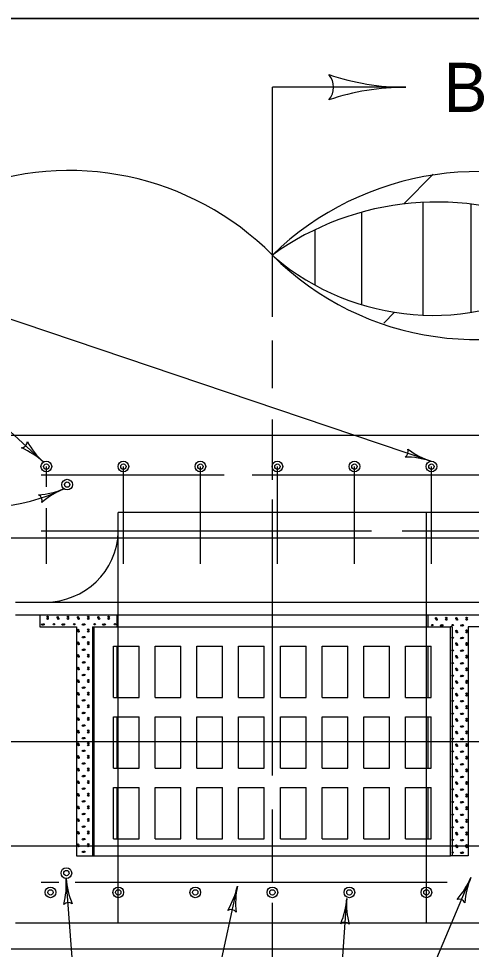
# Model space of a CAD drawing. Extents: x 1007 to 1035.5, y 1000.5 to 1021.5.
# Drawn here: x 1010.274 to 1012.479, y 1016.968 to 1021.5 of the extents above; entities that cross this region are included whole.
import ezdxf

# ---------------------------------------------------------------- set-up
doc = ezdxf.new("R2010")
doc.units = 0
for name, color, linetype in [('Level 1', 7, 'Continuous'), ('Level 10', 7, 'Continuous'), ('Level 11', 7, 'Continuous'), ('Level 5', 7, 'Continuous')]:
    doc.layers.add(name, color=color, linetype=linetype)

msp = doc.modelspace()

# ---------------------------------------------------------------- linework, layer by layer
at = {"layer": 'Level 1'}
for p, q in [((1012.1597, 1021.1657), (1011.5097, 1021.1657)), ((1011.5097, 1020.048), (1011.5097, 1021.1657)), ((1012.1513, 1020.6001), (1012.293, 1020.7418)), ((1012.2418, 1020.6072), (1012.2418, 1020.0563)), ((1012.4767, 1020.5969), (1012.4767, 1020.0696)), ((1011.9442, 1020.56), (1011.9442, 1020.107)), ((1011.7158, 1020.4735), (1011.7158, 1020.2034)), ((1009.2968, 1020.3518), (1010.3948, 1019.3406)), ((1012.281, 1019.3448), (1009.2968, 1020.3518)), ((1012.0518, 1020.0178), (1012.1042, 1020.0701)), ((1011.5097, 1019.6998), (1011.5097, 1019.9319)), ((1011.5097, 1019.2549), (1011.5097, 1019.5475)), ((1013.8847, 1019.4698), (1009.1347, 1019.4698)), ((1010.4092, 1019.2203), (1010.4092, 1019.3189)), ((1010.7842, 1018.8448), (1010.7842, 1019.3189)), ((1011.1592, 1018.8448), (1011.1592, 1019.3189)), ((1011.5342, 1018.8448), (1011.5342, 1019.3189)), ((1011.9092, 1018.8448), (1011.9092, 1019.3189)), ((1012.2842, 1018.8448), (1012.2842, 1019.3189)), ((1011.2747, 1019.2775), (1010.3847, 1019.2775)), ((1013.1362, 1019.2775), (1011.412, 1019.2775)), ((1011.5097, 1017.8138), (1011.5097, 1019.1582)), ((1010.4092, 1018.8448), (1010.4092, 1019.117)), ((1010.7597, 1017.0948), (1010.7597, 1019.0948)), ((1018.2597, 1019.0948), (1010.7597, 1019.0948)), ((1012.2597, 1017.0948), (1012.2597, 1019.0948)), ((1011.9918, 1019.0041), (1010.3847, 1019.0041)), ((1013.6023, 1019.0041), (1012.1412, 1019.0041)), ((1013.8847, 1018.9698), (1009.1347, 1018.9698)), ((1018.7597, 1018.6573), (1010.2597, 1018.6573)), ((1018.7597, 1018.5948), (1010.2597, 1018.5948)), ((1010.3768, 1018.5948), (1010.3768, 1018.5382)), ((1010.7518, 1018.5948), (1010.7518, 1018.5382)), ((1012.2673, 1018.5948), (1012.2673, 1018.5382)), ((1010.3768, 1018.5382), (1010.5565, 1018.5382)), ((1010.5565, 1018.5382), (1010.5565, 1017.4228)), ((1010.6347, 1018.5382), (1010.6347, 1017.4228)), ((1010.6347, 1018.5382), (1010.6423, 1018.5382)), ((1010.6423, 1018.5382), (1012.3768, 1018.5382)), ((1010.6423, 1017.4228), (1010.6423, 1018.5382)), ((1012.3768, 1017.4228), (1012.3768, 1018.5382)), ((1012.3847, 1018.5382), (1012.3768, 1018.5382)), ((1012.3847, 1018.5382), (1012.3847, 1017.4228)), ((1012.4627, 1018.5382), (1012.4627, 1017.4228)), ((1012.6423, 1018.5382), (1012.4627, 1018.5382)), ((1010.7362, 1018.1944), (1010.7362, 1018.4444)), ((1010.7362, 1018.4444), (1010.8612, 1018.4444)), ((1010.7518, 1018.4444), (1010.7518, 1018.1944)), ((1010.8612, 1018.1944), (1010.8612, 1018.4444)), ((1010.9393, 1018.1944), (1010.9393, 1018.4444)), ((1010.9393, 1018.4444), (1011.0643, 1018.4444)), ((1011.0643, 1018.1944), (1011.0643, 1018.4444)), ((1011.1423, 1018.1944), (1011.1423, 1018.4444)), ((1011.1423, 1018.4444), (1011.2673, 1018.4444)), ((1011.2673, 1018.1944), (1011.2673, 1018.4444)), ((1011.3455, 1018.1944), (1011.3455, 1018.4444)), ((1011.3455, 1018.4444), (1011.4705, 1018.4444)), ((1011.4705, 1018.1944), (1011.4705, 1018.4444)), ((1011.5487, 1018.1944), (1011.5487, 1018.4444)), ((1011.5487, 1018.4444), (1011.6737, 1018.4444)), ((1011.6737, 1018.1944), (1011.6737, 1018.4444)), ((1011.7518, 1018.1944), (1011.7518, 1018.4444)), ((1011.7518, 1018.4444), (1011.8768, 1018.4444)), ((1011.8768, 1018.1944), (1011.8768, 1018.4444)), ((1011.9548, 1018.1944), (1011.9548, 1018.4444)), ((1011.9548, 1018.4444), (1012.0798, 1018.4444)), ((1012.0798, 1018.1944), (1012.0798, 1018.4444)), ((1012.158, 1018.1944), (1012.158, 1018.4444)), ((1012.158, 1018.4444), (1012.283, 1018.4444)), ((1012.2673, 1018.4444), (1012.2673, 1018.1944)), ((1012.283, 1018.1944), (1012.283, 1018.4444)), ((1010.7362, 1018.1944), (1010.8612, 1018.1944)), ((1010.9393, 1018.1944), (1011.0643, 1018.1944)), ((1011.1423, 1018.1944), (1011.2673, 1018.1944)), ((1011.3455, 1018.1944), (1011.4705, 1018.1944)), ((1011.5487, 1018.1944), (1011.6737, 1018.1944)), ((1011.7518, 1018.1944), (1011.8768, 1018.1944)), ((1011.9548, 1018.1944), (1012.0798, 1018.1944)), ((1012.158, 1018.1944), (1012.283, 1018.1944)), ((1010.7362, 1017.8507), (1010.7362, 1018.1007)), ((1010.7362, 1018.1007), (1010.8612, 1018.1007)), ((1010.7518, 1018.1007), (1010.7518, 1017.8507)), ((1010.8612, 1017.8507), (1010.8612, 1018.1007)), ((1010.9393, 1017.8507), (1010.9393, 1018.1007)), ((1010.9393, 1018.1007), (1011.0643, 1018.1007)), ((1011.0643, 1017.8507), (1011.0643, 1018.1007)), ((1011.1423, 1017.8507), (1011.1423, 1018.1007)), ((1011.1423, 1018.1007), (1011.2673, 1018.1007)), ((1011.2673, 1017.8507), (1011.2673, 1018.1007)), ((1011.3455, 1017.8507), (1011.3455, 1018.1007)), ((1011.3455, 1018.1007), (1011.4705, 1018.1007)), ((1011.4705, 1017.8507), (1011.4705, 1018.1007)), ((1011.5487, 1017.8507), (1011.5487, 1018.1007)), ((1011.5487, 1018.1007), (1011.6737, 1018.1007)), ((1011.6737, 1017.8507), (1011.6737, 1018.1007)), ((1011.7518, 1017.8507), (1011.7518, 1018.1007)), ((1011.7518, 1018.1007), (1011.8768, 1018.1007)), ((1011.8768, 1017.8507), (1011.8768, 1018.1007)), ((1011.9548, 1017.8507), (1011.9548, 1018.1007)), ((1011.9548, 1018.1007), (1012.0798, 1018.1007)), ((1012.0798, 1017.8507), (1012.0798, 1018.1007)), ((1012.158, 1017.8507), (1012.158, 1018.1007)), ((1012.158, 1018.1007), (1012.283, 1018.1007)), ((1012.2673, 1018.1007), (1012.2673, 1017.8507)), ((1012.283, 1017.8507), (1012.283, 1018.1007)), ((1014.1932, 1017.9783), (1010.0852, 1017.9783)), ((1010.7362, 1017.8507), (1010.8612, 1017.8507)), ((1010.9393, 1017.8507), (1011.0643, 1017.8507)), ((1011.1423, 1017.8507), (1011.2673, 1017.8507)), ((1011.3455, 1017.8507), (1011.4705, 1017.8507)), ((1011.5487, 1017.8507), (1011.6737, 1017.8507)), ((1011.7518, 1017.8507), (1011.8768, 1017.8507)), ((1011.9548, 1017.8507), (1012.0798, 1017.8507)), ((1012.158, 1017.8507), (1012.283, 1017.8507)), ((1010.7362, 1017.5069), (1010.7362, 1017.7569)), ((1010.7362, 1017.7569), (1010.8612, 1017.7569)), ((1010.7518, 1017.7569), (1010.7518, 1017.5069)), ((1010.8612, 1017.5069), (1010.8612, 1017.7569)), ((1010.9393, 1017.5069), (1010.9393, 1017.7569)), ((1010.9393, 1017.7569), (1011.0643, 1017.7569)), ((1011.0643, 1017.5069), (1011.0643, 1017.7569)), ((1011.1423, 1017.5069), (1011.1423, 1017.7569)), ((1011.1423, 1017.7569), (1011.2673, 1017.7569)), ((1011.2673, 1017.5069), (1011.2673, 1017.7569)), ((1011.3455, 1017.5069), (1011.3455, 1017.7569)), ((1011.3455, 1017.7569), (1011.4705, 1017.7569)), ((1011.4705, 1017.5069), (1011.4705, 1017.7569)), ((1011.5487, 1017.5069), (1011.5487, 1017.7569)), ((1011.5487, 1017.7569), (1011.6737, 1017.7569)), ((1011.6737, 1017.5069), (1011.6737, 1017.7569)), ((1011.7518, 1017.5069), (1011.7518, 1017.7569)), ((1011.7518, 1017.7569), (1011.8768, 1017.7569)), ((1011.8768, 1017.5069), (1011.8768, 1017.7569)), ((1011.9548, 1017.5069), (1011.9548, 1017.7569)), ((1011.9548, 1017.7569), (1012.0798, 1017.7569)), ((1012.0798, 1017.5069), (1012.0798, 1017.7569)), ((1012.158, 1017.5069), (1012.158, 1017.7569)), ((1012.158, 1017.7569), (1012.283, 1017.7569)), ((1012.2673, 1017.7569), (1012.2673, 1017.5069)), ((1012.283, 1017.5069), (1012.283, 1017.7569)), ((1011.5097, 1017.2916), (1011.5097, 1017.6494)), ((1010.7362, 1017.5069), (1010.8612, 1017.5069)), ((1010.9393, 1017.5069), (1011.0643, 1017.5069)), ((1011.1423, 1017.5069), (1011.2673, 1017.5069)), ((1011.3455, 1017.5069), (1011.4705, 1017.5069)), ((1011.5487, 1017.5069), (1011.6737, 1017.5069)), ((1011.7518, 1017.5069), (1011.8768, 1017.5069)), ((1011.9548, 1017.5069), (1012.0798, 1017.5069)), ((1012.158, 1017.5069), (1012.283, 1017.5069)), ((1013.3847, 1017.4698), (1009.6347, 1017.4698)), ((1010.5565, 1017.4228), (1010.6423, 1017.4228)), ((1010.6423, 1017.4228), (1012.3768, 1017.4228)), ((1012.4627, 1017.4228), (1012.3768, 1017.4228)), ((1012.0492, 1016.3048), (1012.4765, 1017.3186)), ((1010.4707, 1017.2933), (1010.3847, 1017.2933)), ((1010.5613, 1016.5689), (1010.5055, 1017.3133)), ((1012.3615, 1017.2933), (1010.55, 1017.2933)), ((1010.9915, 1015.6617), (1011.3393, 1017.2759)), ((1011.5097, 1016.779), (1011.5097, 1017.1948)), ((1011.768, 1015.6958), (1011.8717, 1017.2163)), ((1018.7597, 1017.0948), (1010.2597, 1017.0948)), ((1013.8847, 1016.9698), (1009.1347, 1016.9698))]:
    msp.add_line(p, q, dxfattribs=at)
for centre, radius in [((1010.4092, 1019.3189), 0.026), ((1010.4092, 1019.3189), 0.013), ((1010.7842, 1019.3189), 0.026), ((1010.7842, 1019.3189), 0.013), ((1011.1592, 1019.3189), 0.026), ((1011.1592, 1019.3189), 0.013), ((1011.5342, 1019.3189), 0.026), ((1011.5342, 1019.3189), 0.013), ((1011.9092, 1019.3189), 0.026), ((1011.9092, 1019.3189), 0.013), ((1012.2842, 1019.3189), 0.026), ((1012.2842, 1019.3189), 0.013), ((1010.5106, 1019.231), 0.026), ((1010.5106, 1019.231), 0.013), ((1010.5068, 1017.3394), 0.026), ((1010.5068, 1017.3394), 0.013), ((1010.4296, 1017.2456), 0.026), ((1010.7596, 1017.2456), 0.026), ((1011.1346, 1017.2456), 0.026), ((1011.5096, 1017.2456), 0.026), ((1011.8846, 1017.2456), 0.026), ((1012.2596, 1017.2456), 0.026), ((1010.4296, 1017.2456), 0.013), ((1010.7596, 1017.2456), 0.013), ((1011.1346, 1017.2456), 0.013), ((1011.5096, 1017.2456), 0.013), ((1011.8846, 1017.2456), 0.013), ((1012.2596, 1017.2456), 0.013)]:
    msp.add_circle(centre, radius, dxfattribs=at)
for centre, radius, start, end in [((1011.714, 1021.1658), 0.0938, 318.7746, 40.8913), ((1012.1596, 1022.3375), 1.1719, 251.3472, 269.9939), ((1012.1596, 1019.9938), 1.1719, 90, 108.6688), ((1012.1596, 1019.9938), 1.1719, 89.9878, 90), ((1010.5206, 1019.3667), 1.3937, 44.7961, 111.5101), ((1012.51, 1019.3199), 1.435, 62.4708, 134.1997), ((1012.3106, 1019.2357), 1.3713, 64.7009, 125.7415), ((1012.4998, 1021.3357), 1.3981, 224.9071, 298.9626), ((1012.292, 1021.2492), 1.194, 229.6276, 301.1273), ((1010.2855, 1019.4413), 0.0313, 276.1299, 358.2466), ((1010.13, 1019.053), 0.3909, 47.3553, 66.0241), ((1010.6596, 1019.6281), 0.3909, 208.7025, 227.3492), ((1012.1401, 1019.3923), 0.0313, 300.1273, 22.244), ((1012.406, 1019.7152), 0.3909, 232.6998, 251.3466), ((1012.156, 1018.9743), 0.3909, 71.3527, 90.0215), ((1010.13, 1019.053), 0.3909, 47.3431, 47.3553), ((1012.156, 1018.9743), 0.3909, 71.3404, 71.3527), ((1010.0872, 1020.0698), 0.9509, 253.8186, 295.3604), ((1010.3443, 1019.5715), 0.3909, 273.9391, 292.5858), ((1010.3572, 1019.1535), 0.0313, 341.3665, 63.4832), ((1010.6446, 1018.8496), 0.3909, 112.5919, 131.2607), ((1010.6446, 1018.8496), 0.3909, 112.5797, 112.5919), ((1010.4072, 1019.0118), 0.3525, 269.7338, 358.1991), ((1012.1162, 1017.4704), 0.3909, 318.4899, 337.1367), ((1012.8367, 1017.1667), 0.3909, 157.1428, 175.8116), ((1012.8367, 1017.1667), 0.3909, 157.1305, 157.1428), ((1010.1156, 1017.2841), 0.3909, 345.6365, 4.2832), ((1010.8953, 1017.3426), 0.3909, 184.2771, 184.2893), ((1010.8953, 1017.3426), 0.3909, 184.2893, 202.9581), ((1010.9571, 1017.3583), 0.3909, 329.1872, 347.8339), ((1011.7215, 1017.1936), 0.3909, 167.84, 186.5088), ((1011.7215, 1017.1936), 0.3909, 167.8278, 167.84), ((1010.5165, 1017.1651), 0.0313, 53.0639, 135.1806), ((1011.4817, 1017.2429), 0.3909, 337.4439, 356.0906), ((1012.2617, 1017.1897), 0.3909, 176.0967, 194.7655), ((1012.2617, 1017.1897), 0.3909, 176.0845, 176.0967), ((1012.4187, 1017.1816), 0.0313, 25.9174, 108.0341), ((1011.3079, 1017.1306), 0.0313, 36.6146, 118.7313), ((1011.8615, 1017.068), 0.0313, 44.8713, 126.988)]:
    msp.add_arc(centre, radius, start, end, dxfattribs=at)
at = {"layer": 'Level 10'}
msp.add_line((1007, 1021.5), (1035.5, 1021.5), dxfattribs=at)
at = {"layer": 'Level 11'}
msp.add_lwpolyline([(1007, 1000.5), (1035.5, 1000.5), (1035.5, 1021.5), (1007, 1021.5)], close=True, dxfattribs=at)
at = {"layer": 'Level 5'}
for centre in [(1010.4151, 1018.5865), (1010.4646, 1018.5848), (1010.5142, 1018.5865), (1010.5638, 1018.5848), (1010.6134, 1018.5865), (1010.663, 1018.5848), (1010.7126, 1018.5865), (1012.3068, 1018.5804), (1012.3564, 1018.5822), (1012.406, 1018.5804), (1012.4556, 1018.5822), (1010.389, 1018.5493), (1010.3957, 1018.5502), (1010.4151, 1018.5779), (1010.4461, 1018.551), (1010.4671, 1018.5779), (1010.4881, 1018.5493), (1010.4949, 1018.5502), (1010.5142, 1018.5779), (1010.5453, 1018.551), (1010.5663, 1018.5779), (1010.5873, 1018.5493), (1010.5941, 1018.5502), (1010.6134, 1018.5779), (1010.6445, 1018.551), (1010.6655, 1018.5779), (1010.6865, 1018.5493), (1010.6932, 1018.5502), (1010.7126, 1018.5779), (1010.7436, 1018.551), (1012.2883, 1018.5467), (1012.3093, 1018.5736), (1012.3303, 1018.545), (1012.3371, 1018.5458), (1012.3564, 1018.5736), (1012.3875, 1018.5467), (1012.4085, 1018.5736), (1012.4295, 1018.545), (1012.4362, 1018.5458), (1012.4556, 1018.5736), (1010.5638, 1018.5233), (1010.5663, 1018.5164), (1010.5941, 1018.4887), (1010.6134, 1018.525), (1010.6134, 1018.5164), (1012.406, 1018.5189), (1012.4085, 1018.5121), (1012.4556, 1018.5207), (1012.4556, 1018.5121), (1010.5638, 1018.4618), (1010.5663, 1018.4549), (1010.5873, 1018.4878), (1010.6134, 1018.4635), (1010.6134, 1018.4549), (1012.3875, 1018.4852), (1012.406, 1018.4574), (1012.4085, 1018.4506), (1012.4295, 1018.4835), (1012.4362, 1018.4843), (1012.4556, 1018.4592), (1012.4556, 1018.4506), (1010.5638, 1018.4003), (1010.5873, 1018.4263), (1010.5941, 1018.4272), (1010.6134, 1018.402), (1012.3875, 1018.4237), (1012.4295, 1018.422), (1012.4362, 1018.4228), (1010.5663, 1018.3934), (1010.5873, 1018.3648), (1010.5941, 1018.3657), (1010.6134, 1018.3934), (1012.3875, 1018.3622), (1012.406, 1018.3959), (1012.4085, 1018.3891), (1012.4295, 1018.3605), (1012.4362, 1018.3613), (1012.4556, 1018.3977), (1012.4556, 1018.3891), (1010.5638, 1018.3388), (1010.5663, 1018.3319), (1010.6134, 1018.3405), (1010.6134, 1018.3319), (1012.406, 1018.3344), (1012.4085, 1018.3276), (1012.4556, 1018.3362), (1012.4556, 1018.3276), (1010.5638, 1018.2773), (1010.5663, 1018.2704), (1010.5873, 1018.3033), (1010.5941, 1018.3042), (1010.6134, 1018.279), (1010.6134, 1018.2704), (1012.3875, 1018.3007), (1012.406, 1018.2729), (1012.4085, 1018.2661), (1012.4295, 1018.299), (1012.4362, 1018.2998), (1012.4556, 1018.2747), (1012.4556, 1018.2661), (1010.5873, 1018.2418), (1010.5941, 1018.2427), (1010.6134, 1018.2175), (1012.3875, 1018.2392), (1012.4295, 1018.2375), (1012.4362, 1018.2383), (1010.5638, 1018.2158), (1010.5663, 1018.2089), (1010.5873, 1018.1803), (1010.5941, 1018.1812), (1010.6134, 1018.2089), (1012.3875, 1018.1777), (1012.406, 1018.2114), (1012.4085, 1018.2046), (1012.4295, 1018.176), (1012.4362, 1018.1768), (1012.4556, 1018.2132), (1012.4556, 1018.2046), (1010.5638, 1018.1543), (1010.5663, 1018.1474), (1010.6134, 1018.156), (1010.6134, 1018.1474), (1012.406, 1018.1499), (1012.4085, 1018.1431), (1012.4556, 1018.1517), (1012.4556, 1018.1431), (1010.5638, 1018.0928), (1010.5663, 1018.0859), (1010.5873, 1018.1188), (1010.5941, 1018.1197), (1010.6134, 1018.0945), (1010.6134, 1018.0859), (1012.3875, 1018.1162), (1012.406, 1018.0884), (1012.4085, 1018.0816), (1012.4295, 1018.1145), (1012.4362, 1018.1153), (1012.4556, 1018.0902), (1012.4556, 1018.0816), (1010.5873, 1018.0573), (1010.5941, 1018.0582), (1012.3875, 1018.0547), (1012.4295, 1018.053), (1012.4362, 1018.0538), (1010.5638, 1018.0313), (1010.5663, 1018.0244), (1010.5873, 1017.9958), (1010.5941, 1017.9967), (1010.6134, 1018.033), (1010.6134, 1018.0244), (1012.3875, 1017.9932), (1012.406, 1018.0269), (1012.4085, 1018.0201), (1012.4295, 1017.9915), (1012.4362, 1017.9923), (1012.4556, 1018.0287), (1012.4556, 1018.0201), (1010.5638, 1017.9698), (1010.5663, 1017.9629), (1010.6134, 1017.9715), (1010.6134, 1017.9629), (1012.406, 1017.9654), (1012.4085, 1017.9586), (1012.4556, 1017.9672), (1012.4556, 1017.9586), (1010.5638, 1017.9083), (1010.5663, 1017.9014), (1010.5873, 1017.9343), (1010.5941, 1017.9352), (1010.6134, 1017.91), (1010.6134, 1017.9014), (1012.3875, 1017.9317), (1012.406, 1017.9039), (1012.4295, 1017.93), (1012.4362, 1017.9308), (1012.4556, 1017.9057), (1010.5873, 1017.8728), (1010.5941, 1017.8737), (1012.3875, 1017.8702), (1012.4085, 1017.8971), (1012.4295, 1017.8685), (1012.4362, 1017.8693), (1012.4556, 1017.8971), (1010.5638, 1017.8468), (1010.5663, 1017.8399), (1010.5873, 1017.8113), (1010.5941, 1017.8122), (1010.6134, 1017.8485), (1010.6134, 1017.8399), (1012.406, 1017.8424), (1012.4085, 1017.8356), (1012.4556, 1017.8442), (1012.4556, 1017.8356), (1010.5638, 1017.7853), (1010.5663, 1017.7784), (1010.6134, 1017.787), (1010.6134, 1017.7784), (1012.3875, 1017.8087), (1012.406, 1017.7809), (1012.4085, 1017.7741), (1012.4295, 1017.807), (1012.4362, 1017.8078), (1012.4556, 1017.7827), (1012.4556, 1017.7741), (1010.5638, 1017.7238), (1010.5873, 1017.7498), (1010.5941, 1017.7507), (1010.6134, 1017.7255), (1012.3875, 1017.7472), (1012.406, 1017.7194), (1012.4295, 1017.7455), (1012.4362, 1017.7463), (1012.4556, 1017.7212), (1010.5663, 1017.7169), (1010.5873, 1017.6883), (1010.5941, 1017.6892), (1010.6134, 1017.7169), (1012.3875, 1017.6857), (1012.4085, 1017.7126), (1012.4295, 1017.684), (1012.4362, 1017.6848), (1012.4556, 1017.7126), (1010.5638, 1017.6623), (1010.5663, 1017.6554), (1010.5941, 1017.6277), (1010.6134, 1017.664), (1010.6134, 1017.6554), (1012.406, 1017.6579), (1012.4085, 1017.6511), (1012.4556, 1017.6597), (1012.4556, 1017.6511), (1010.5638, 1017.6008), (1010.5663, 1017.5939), (1010.5873, 1017.6268), (1010.6134, 1017.6025), (1010.6134, 1017.5939), (1012.3875, 1017.6242), (1012.406, 1017.5964), (1012.4085, 1017.5896), (1012.4295, 1017.6225), (1012.4362, 1017.6233), (1012.4556, 1017.5982), (1012.4556, 1017.5896), (1010.5638, 1017.5393), (1010.5873, 1017.5653), (1010.5941, 1017.5662), (1010.6134, 1017.541), (1012.3875, 1017.5627), (1012.4295, 1017.561), (1012.4362, 1017.5618), (1010.5663, 1017.5324), (1010.5873, 1017.5038), (1010.5941, 1017.5047), (1010.6134, 1017.5324), (1012.3875, 1017.5012), (1012.406, 1017.5349), (1012.4085, 1017.5281), (1012.4295, 1017.4995), (1012.4362, 1017.5003), (1012.4556, 1017.5367), (1012.4556, 1017.5281), (1010.5638, 1017.4778), (1010.5663, 1017.4709), (1010.6134, 1017.4795), (1010.6134, 1017.4709), (1012.406, 1017.4734), (1012.4085, 1017.4666), (1012.4556, 1017.4752), (1012.4556, 1017.4666), (1010.5873, 1017.4423), (1010.5941, 1017.4432), (1012.3875, 1017.4397), (1012.4295, 1017.438), (1012.4362, 1017.4388)]:
    msp.add_circle(centre, 0.00339, dxfattribs=at)

# ---------------------------------------------------------------- texts
at = {"layer": 'Level 1'}
msp.add_text('B', height=0.24, dxfattribs=at).set_placement((1012.3433, 1021.0448))

doc.saveas('drawing.dxf')
